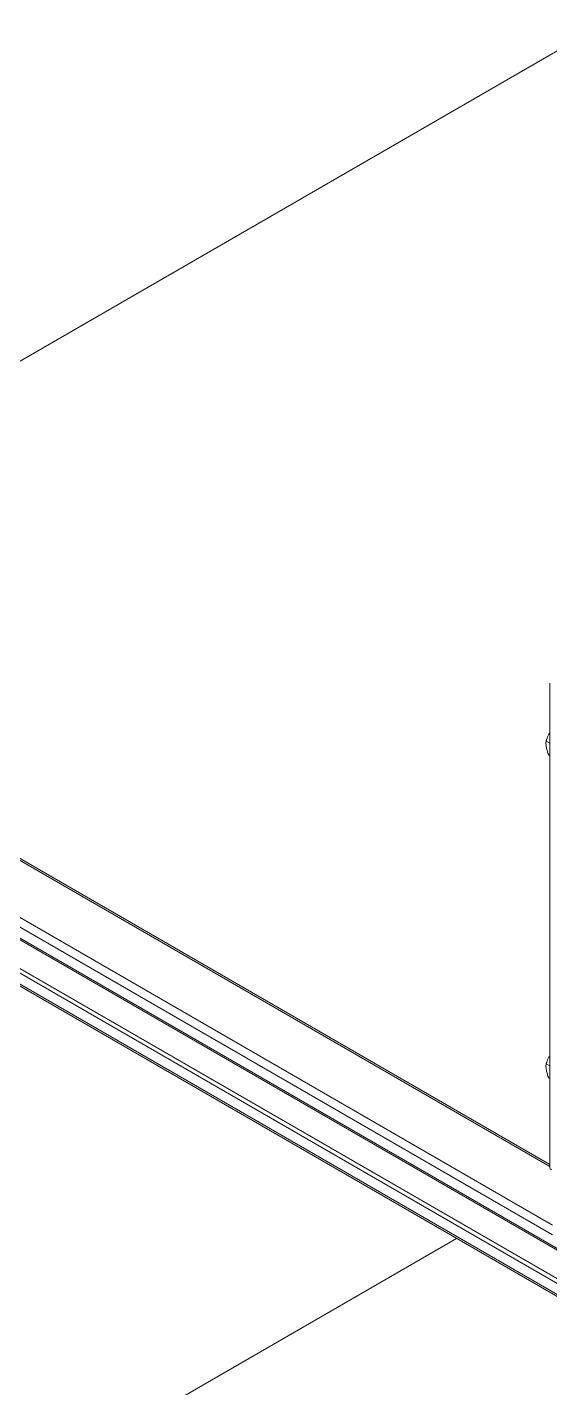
# Model space of a CAD drawing. Extents: x -976302 to -776254, y 5665 to 231437.
# Drawn here: x -790050 to -788719, y 79245 to 82709 of the extents above; entities that cross this region are included whole.
import ezdxf

# ---------------------------------------------------------------- set-up
doc = ezdxf.new("R2010")
doc.units = 0
doc.header["$LTSCALE"] = 1000
doc.header["$MEASUREMENT"] = 0

msp = doc.modelspace()

# ---------------------------------------------------------------- linework, layer by layer
at = {"linetype": 'Continuous', "lineweight": 15}
for p, q in [((-791165.5, 81226), (-788595.9, 82709.4)), ((-791165.5, 81226), (-788595.9, 82709.4)), ((-788428.6, 79443), (-791986.9, 81497.2)), ((-788428.6, 79443), (-791986.9, 81497.2)), ((-791984.6, 81492.1), (-788428.5, 79439.2)), ((-791984.6, 81492.1), (-788428.5, 79439.2)), ((-788428.5, 79439.1), (-791983.4, 81491.3)), ((-788428.5, 79439.1), (-791983.4, 81491.3)), ((-788718.8, 79808.4), (-791573.1, 81456.2)), ((-788718.8, 79808.4), (-791573.1, 81456.2)), ((-788718.8, 79813.5), (-791568.7, 81458.7)), ((-788718.8, 79813.5), (-791568.7, 81458.7)), ((-788428.6, 79354.4), (-791986.9, 81408.6)), ((-788428.6, 79354.4), (-791986.9, 81408.6)), ((-788428.5, 79365.5), (-791983.7, 81417.8)), ((-788428.5, 79365.5), (-791983.7, 81417.8)), ((-788428.5, 79366.5), (-791983.4, 81418.6)), ((-788428.5, 79366.5), (-791983.4, 81418.6)), ((-788428.6, 79326.2), (-791986.9, 81380.4)), ((-788428.6, 79326.2), (-791986.9, 81380.4)), ((-791983.8, 81373.5), (-788428.5, 79321)), ((-791983.8, 81373.5), (-788428.5, 79321)), ((-788712.1, 79634.9), (-791725.4, 81374.4)), ((-788712.1, 79634.9), (-791725.4, 81374.4)), ((-788711.5, 79659.2), (-791698.7, 81383.7)), ((-788711.5, 79659.2), (-791698.7, 81383.7)), ((-788718.8, 81039.4), (-788718.8, 79806.7)), ((-788718.8, 81039.4), (-788718.8, 79806.7)), ((-788718.8, 80886.8), (-788727.6, 80891.9)), ((-788718.8, 80886.8), (-788727.6, 80891.9)), ((-788718.8, 80854.3), (-788721.2, 80855.7)), ((-788718.8, 80854.3), (-788721.2, 80855.7)), ((-788718.8, 80065), (-788727.6, 80070.1)), ((-788718.8, 80065), (-788727.6, 80070.1)), ((-788718.8, 80032.5), (-788721.2, 80033.9)), ((-788718.8, 80032.5), (-788721.2, 80033.9)), ((-791798.3, 77984.8), (-788956.1, 79625.6)), ((-791798.3, 77984.8), (-788956.1, 79625.6))]:
    msp.add_line(p, q, dxfattribs=at)
msp.add_arc((-788711.2, 79807.5), 7.59, 185.6948, 245.6253, dxfattribs=at)
msp.add_arc((-788711.2, 79807.5), 7.59, 185.6948, 245.6253, dxfattribs=at)
msp.add_arc((-788711.2, 79807.5), 7.59, 185.6948, 245.6253, dxfattribs=at)
msp.add_arc((-788711.2, 79807.5), 7.59, 185.6948, 245.6253, dxfattribs=at)
for points, knots in [([(-788727.6, 80891.9), (-788728.1, 80890.9), (-788728.3, 80889.8), (-788728.6, 80887.3), (-788728.6, 80885.9), (-788728.5, 80883.1), (-788728.3, 80881.6), (-788727.8, 80878.6), (-788727.6, 80877.1), (-788726.9, 80874), (-788726.6, 80872.4), (-788725.8, 80869.2), (-788725.4, 80867.6), (-788724.4, 80864.3), (-788723.9, 80862.6), (-788722.7, 80859.2), (-788722, 80857.5), (-788721.2, 80855.7)], [0, 0, 0, 0, 0.125, 0.125, 0.25, 0.25, 0.375, 0.375, 0.5, 0.5, 0.625, 0.625, 0.75, 0.75, 0.875, 0.875, 1, 1, 1, 1]), ([(-788727.6, 80891.9), (-788728.1, 80890.9), (-788728.3, 80889.8), (-788728.6, 80887.3), (-788728.6, 80885.9), (-788728.5, 80883.1), (-788728.3, 80881.6), (-788727.8, 80878.6), (-788727.6, 80877.1), (-788726.9, 80874), (-788726.6, 80872.4), (-788725.8, 80869.2), (-788725.4, 80867.6), (-788724.4, 80864.3), (-788723.9, 80862.6), (-788722.7, 80859.2), (-788722, 80857.5), (-788721.2, 80855.7)], [0, 0, 0, 0, 0.125, 0.125, 0.25, 0.25, 0.375, 0.375, 0.5, 0.5, 0.625, 0.625, 0.75, 0.75, 0.875, 0.875, 1, 1, 1, 1]), ([(-788726.2, 80897.3), (-788726.4, 80896.7), (-788727.4, 80894.1), (-788727.9, 80891.5), (-788728.2, 80889.4)], [0, 0, 0, 0, 0.229449, 1, 1, 1, 1]), ([(-788726.2, 80897.3), (-788726.4, 80896.7), (-788727.4, 80894.1), (-788727.9, 80891.5), (-788728.2, 80889.4)], [0, 0, 0, 0, 0.229449, 1, 1, 1, 1]), ([(-788718.8, 80912.5), (-788719.5, 80911.4), (-788723, 80906), (-788726.2, 80898.9), (-788727.4, 80893), (-788727.6, 80891.9)], [0, 0, 0, 0, 0.17178, 0.835531, 1, 1, 1, 1]), ([(-788718.8, 80912.5), (-788719.5, 80911.4), (-788723, 80906), (-788726.2, 80898.9), (-788727.4, 80893), (-788727.6, 80891.9)], [0, 0, 0, 0, 0.17178, 0.835531, 1, 1, 1, 1]), ([(-788718.8, 80090.7), (-788719.5, 80089.6), (-788723, 80084.2), (-788726.2, 80077.1), (-788727.4, 80071.2), (-788727.6, 80070)], [0, 0, 0, 0, 0.17178, 0.835531, 1, 1, 1, 1]), ([(-788718.8, 80090.7), (-788719.5, 80089.6), (-788723, 80084.2), (-788726.2, 80077.1), (-788727.4, 80071.2), (-788727.6, 80070)], [0, 0, 0, 0, 0.17178, 0.835531, 1, 1, 1, 1]), ([(-788727.6, 80070), (-788728.1, 80069.1), (-788728.3, 80068), (-788728.6, 80065.5), (-788728.6, 80064.1), (-788728.5, 80061.3), (-788728.3, 80059.8), (-788727.8, 80056.8), (-788727.6, 80055.3), (-788726.9, 80052.2), (-788726.6, 80050.6), (-788725.8, 80047.4), (-788725.4, 80045.8), (-788724.4, 80042.5), (-788723.9, 80040.8), (-788722.7, 80037.4), (-788722, 80035.7), (-788721.2, 80033.9)], [0, 0, 0, 0, 0.125, 0.125, 0.25, 0.25, 0.375, 0.375, 0.5, 0.5, 0.625, 0.625, 0.75, 0.75, 0.875, 0.875, 1, 1, 1, 1]), ([(-788727.6, 80070), (-788728.1, 80069.1), (-788728.3, 80068), (-788728.6, 80065.5), (-788728.6, 80064.1), (-788728.5, 80061.3), (-788728.3, 80059.8), (-788727.8, 80056.8), (-788727.6, 80055.3), (-788726.9, 80052.2), (-788726.6, 80050.6), (-788725.8, 80047.4), (-788725.4, 80045.8), (-788724.4, 80042.5), (-788723.9, 80040.8), (-788722.7, 80037.4), (-788722, 80035.7), (-788721.2, 80033.9)], [0, 0, 0, 0, 0.125, 0.125, 0.25, 0.25, 0.375, 0.375, 0.5, 0.5, 0.625, 0.625, 0.75, 0.75, 0.875, 0.875, 1, 1, 1, 1]), ([(-788726.2, 80075.5), (-788726.4, 80074.9), (-788727.4, 80072.3), (-788727.9, 80069.7), (-788728.2, 80067.6)], [0, 0, 0, 0, 0.229449, 1, 1, 1, 1]), ([(-788726.2, 80075.5), (-788726.4, 80074.9), (-788727.4, 80072.3), (-788727.9, 80069.7), (-788728.2, 80067.6)], [0, 0, 0, 0, 0.229449, 1, 1, 1, 1])]:
    msp.add_open_spline(points, degree=3, knots=knots, dxfattribs=at)

doc.saveas('drawing.dxf')
